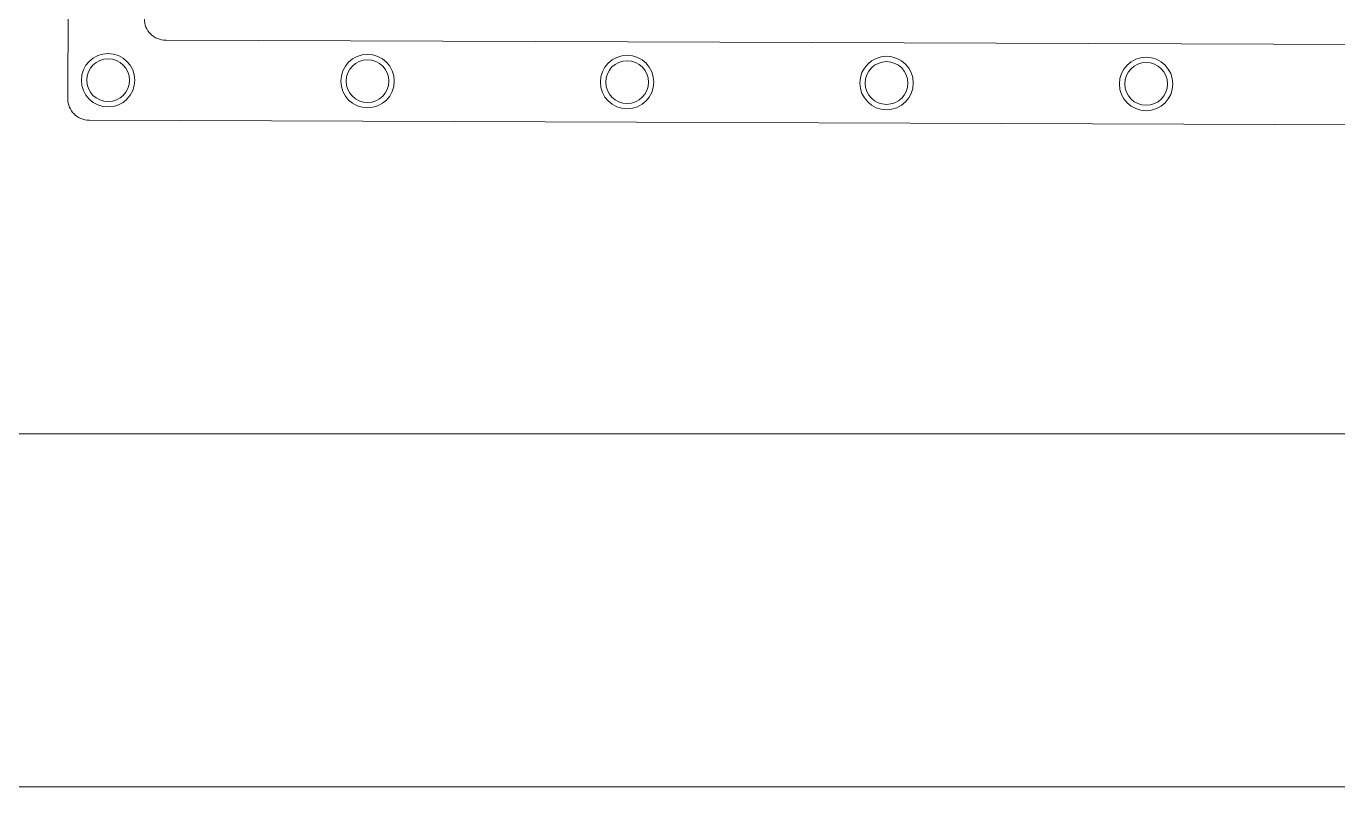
# Model space of a CAD drawing. Header units: millimetres. Extents: x 32721 to 103787, y 57624 to 127312.
# Drawn here: x 42835.8 to 43083.6, y 64730.5 to 64874.2 of the extents above; entities that cross this region are included whole.
import ezdxf

# ---------------------------------------------------------------- set-up
doc = ezdxf.new("R2010")
doc.units = ezdxf.units.MM
doc.header["$LTSCALE"] = 10
doc.linetypes.add('DASHED', pattern=[0.75, 0.5, -0.25])
for name, color, linetype, lineweight in [('1轮廓实线层', 7, 'Continuous', 18), ('2细线层', 4, 'Continuous', 18), ('图框层', 7, 'Continuous', 18)]:
    doc.layers.add(name, color=color, linetype=linetype, lineweight=lineweight)

msp = doc.modelspace()

# ---------------------------------------------------------------- linework, layer by layer
at = {"layer": '1轮廓实线层'}
for p, q in [((42862.18, 64871.53), (43531.34, 64869.11)), ((42847.73, 64856.42), (43547.22, 64853.89))]:
    msp.add_line(p, q, dxfattribs=at)
at = {"layer": '1轮廓实线层', "linetype": 'DASHED'}
msp.add_lwpolyline([(42709.92, 65663.32), (43645.86, 65663.32), (43645.86, 64797.17), (42709.92, 64797.17)], close=True, dxfattribs=at)
at = {"layer": '1轮廓实线层'}
for points in [[(42847.73, 64856.42, -0.414214), (42843.7, 64860.47), (42844.59, 65105.09, -0.414214), (42848.65, 65109.12), (43255.45, 65107.65)], [(42862.18, 64871.53, -0.414214), (42858.16, 64875.58), (42858.93, 65089.88, -0.414214), (42862.99, 65093.91)]]:
    msp.add_lwpolyline(points, format="xyb", dxfattribs=at)
for centre, radius in [((42851.3, 64863.98), 5.05), ((42851.3, 64863.98), 4.04), ((42900.32, 64863.81), 5.05), ((42900.32, 64863.81), 4.04), ((42949.35, 64863.63), 5.05), ((42949.35, 64863.63), 4.04), ((42998.37, 64863.45), 5.05), ((42998.37, 64863.45), 4.04), ((43047.4, 64863.28), 5.05), ((43047.4, 64863.28), 4.04)]:
    msp.add_circle(centre, radius, dxfattribs=at)
at = {"layer": '2细线层'}
msp.add_line((46503.25, 64730.5), (42543.25, 64730.5), dxfattribs=at)
at = {"layer": '图框层'}
msp.add_line((42709.92, 64797.17), (46436.59, 64797.17), dxfattribs=at)

doc.saveas('drawing.dxf')
